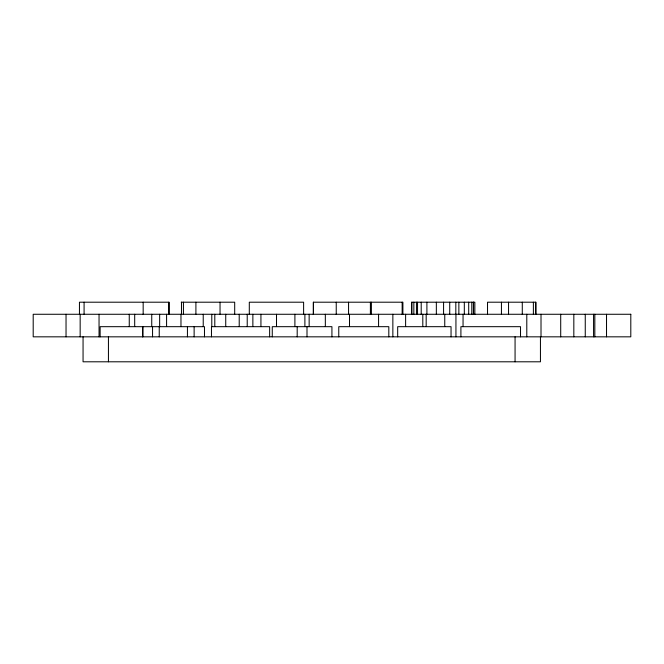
<?xml version="1.0" encoding="UTF-8"?>
<svg xmlns="http://www.w3.org/2000/svg" width="664" height="664" viewBox="0 0 664 664"><rect width="100%" height="100%" fill="white"/><g stroke="black" fill="none" stroke-linecap="round" stroke-linejoin="round"><path stroke-width="1" d="M181.206 302.203L234.691 302.203L234.691 314.445M606.522 314.271L606.522 336.831M594.828 314.271L594.828 336.831M593.566 314.271L593.566 336.831M585.258 314.271L585.258 336.831M573.829 314.271L573.829 336.831M560.706 314.271L560.706 336.831M541.011 314.271L541.011 336.831M540.446 336.831L540.446 361.797L83.058 361.797L83.058 336.831M535.923 314.271L535.923 302.203L487.525 302.203L487.525 314.271M535.665 302.203L535.665 314.271M533.383 302.203L533.383 314.271M526.793 314.271L526.793 336.831M522.286 302.203L522.286 314.445M520.518 336.831L520.518 326.68L460.907 326.68L460.907 336.831M515.065 336.831L515.065 361.797M508.549 302.203L508.549 314.271M501.436 302.203L501.436 314.271M474.851 314.445L474.851 302.203L411.614 302.203L411.614 314.271M473.556 302.203L473.556 314.271M473.39 302.203L473.39 314.271M471.789 302.203L471.789 314.271M468.701 302.203L468.701 314.271M464.319 302.203L464.319 314.271M463.049 314.271L463.049 326.58M458.865 302.203L458.865 314.271M455.936 314.271L455.936 336.831M455.819 302.203L455.819 314.445M451.047 336.831L451.047 326.68L397.678 326.68L397.678 336.831M449.727 302.203L449.727 314.445M444.755 314.271L444.755 326.58M443.569 302.203L443.569 314.445M436.348 302.203L436.348 314.445M426.902 302.203L426.902 314.445M426.18 314.271L426.18 326.58M422.802 314.271L422.802 326.58M421.208 302.203L421.208 314.445M417.54 302.203L417.54 314.271M416.452 302.203L416.452 314.271M413.846 302.203L413.846 314.271M411.854 302.203L411.854 314.271M405.613 314.271L405.613 326.58M402.899 314.445L402.899 302.203L313.325 302.203L313.325 314.445M402.152 302.203L402.152 314.445M392.856 314.271L392.856 336.831M388.813 336.831L388.813 326.68L338.764 326.68L338.764 336.831M378.571 314.271L378.571 326.58M371.392 302.203L371.392 314.445M370.396 302.203L370.396 314.445M349.505 314.271L349.505 326.58M348.558 302.203L348.558 314.445M336.241 302.203L336.241 314.445M331.925 336.831L331.925 326.68L272.265 326.68L272.265 336.831M325.335 314.271L325.335 326.58M313.449 302.203L313.449 314.445M309.15 314.271L309.15 326.58M307 326.68L307 336.831M304.892 314.271L304.892 326.58M303.614 314.445L303.614 302.203L249.299 302.203L249.299 314.445M297.19 326.68L297.19 336.831M294.899 314.271L294.899 326.58M276.506 314.271L276.506 326.58M269.642 336.831L269.642 326.68L211.467 326.68L211.467 336.831M260.935 314.271L260.935 326.58M252.868 314.271L252.868 326.58M247.224 314.271L247.224 326.58M239.214 314.271L239.214 326.58M225.735 314.271L225.735 326.58M220.041 302.203L220.041 314.445M214.796 314.271L214.796 326.58M211.783 314.271L211.783 326.58M204.479 336.831L204.479 326.68L100.131 326.68L100.131 336.831M203.225 314.271L203.225 326.58M195.905 302.203L195.905 314.445M194.129 326.68L194.129 336.831M187.439 326.68L187.439 336.831M183.438 302.203L183.438 314.271M181.48 302.203L181.48 314.271M180.973 314.271L180.973 326.58M169.021 314.445L169.021 302.203L79.448 302.203L79.448 314.271M168.897 302.203L168.897 314.445M166.581 314.271L166.581 326.58M159.65 314.271L159.65 326.58M159.244 326.68L159.244 336.831M152.554 326.68L152.554 336.831M151.741 314.271L151.741 326.58M143.167 302.203L143.167 314.445M142.893 326.68L142.893 336.831M142.644 326.68L142.644 336.831M134.692 314.271L134.692 326.58M129.256 314.271L129.256 326.58M108.439 336.831L108.439 361.797M99.044 314.271L99.044 336.831M84.087 302.203L84.087 314.271M80.161 314.271L80.161 336.831M66.035 314.271L66.035 336.831M630.8 314.271L33.2 314.271L33.2 336.831L630.8 336.831L630.8 314.271"/></g></svg>
